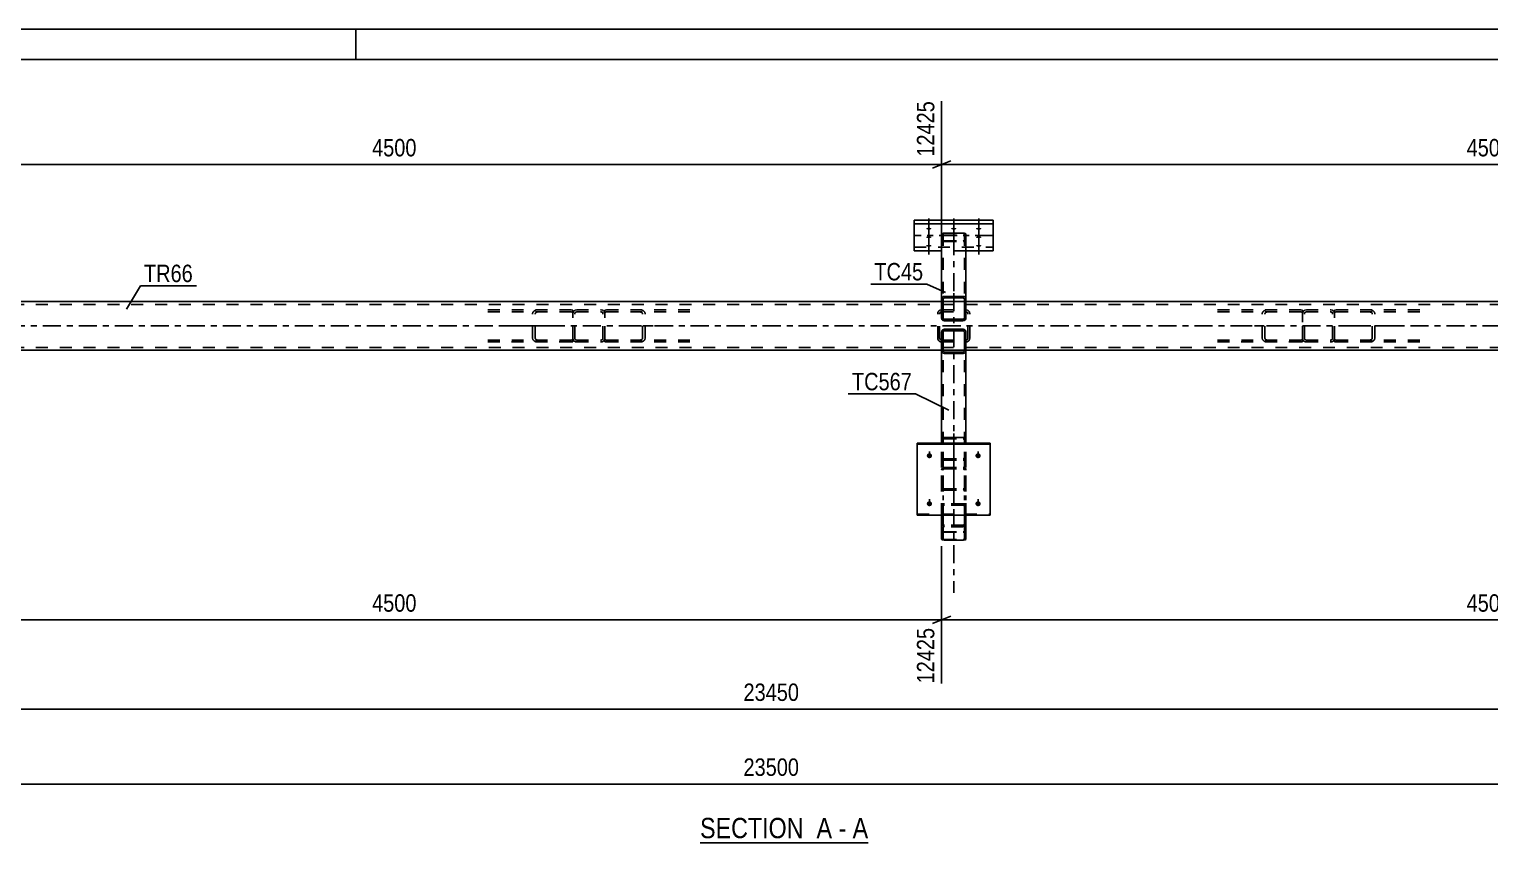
# Model space of a CAD drawing. Header units: millimetres. Extents: x -400 to 789, y -648 to 193.
# Drawn here: x 105.7 to 345.9, y 59 to 192.8 of the extents above; entities that cross this region are included whole.
import ezdxf

# ---------------------------------------------------------------- set-up
doc = ezdxf.new("R2010")
doc.units = ezdxf.units.MM
doc.linetypes.add('DXK_LINE_DOT2', pattern=[3.9198, 1.9599, -1.9599])
doc.linetypes.add('DXK_LINE_DOT3', pattern=[5.9187, 2.979, -0.9799, 0.9799, -0.9799])
doc.styles.add('Arial Narrow', font='ARIALN.TTF', dxfattribs={"height": 0.2})

# ---------------------------------------------------------------- blocks, each defined once
blk = doc.blocks.new('Unknown-392021936-1163')
at = {"color": 5, "linetype": 'Continuous'}
for p, q in [((789.37, 192.78), (-399.63, 192.78)), ((159.37, 187.78), (159.37, 192.78)), ((784.37, 187.78), (-394.63, 187.78))]:
    blk.add_line(p, q, dxfattribs=at)
blk = doc.blocks.new('Unknown-392021936-12 - 4704')
at = {"color": 6, "linetype": 'Continuous'}
blk.add_line((216, 59.01), (243.64, 59.01), dxfattribs=at)
at = {"color": 0, "linetype": 'Continuous'}
blk.add_wipeout([(234.1, 59.76), (234.1, 63.26), (216, 63.26), (216, 59.76)], dxfattribs=at)
at = {"color": 7, "linetype": 'Continuous', "style": 'Arial Narrow'}
blk.add_text('SECTION ', height=3.34, dxfattribs=at).set_placement((216, 59.76))
at = {"color": 0, "linetype": 'Continuous'}
blk.add_wipeout([(237.71, 59.76), (237.71, 63.26), (235.15, 63.26), (235.15, 59.76)], dxfattribs=at)
blk.add_wipeout([(240.04, 59.76), (240.04, 63.26), (238.76, 63.26), (238.76, 59.76)], dxfattribs=at)
at = {"color": 7, "linetype": 'Continuous', "style": 'Arial Narrow'}
for s, p in [('A', (235.15, 59.76)), ('-', (238.76, 59.76))]:
    blk.add_text(s, height=3.34, dxfattribs=at).set_placement(p)
at = {"color": 0, "linetype": 'Continuous'}
blk.add_wipeout([(243.64, 59.76), (243.64, 63.26), (241.09, 63.26), (241.09, 59.76)], dxfattribs=at)
at = {"color": 7, "linetype": 'Continuous', "style": 'Arial Narrow'}
blk.add_text('A', height=3.34, dxfattribs=at).set_placement((241.09, 59.76))
blk = doc.blocks.new('Part-392021936-4927 - 4704')
at = {"color": 7, "linetype": 'DXK_LINE_DOT2'}
for p, q in [((315.71, 146.63), (315.47, 146.58)), ((315.71, 146.63), (319.71, 146.63)), ((319.96, 146.58), (319.71, 146.63)), ((315.12, 146.23), (315.07, 145.99)), ((315.07, 141.99), (315.07, 145.99)), ((315.39, 145.99), (315.42, 146.11)), ((315.39, 141.99), (315.39, 145.99)), ((315.59, 146.28), (315.71, 146.31)), ((315.71, 146.31), (319.71, 146.31)), ((319.71, 146.31), (319.83, 146.28)), ((320.01, 146.11), (320.03, 145.99)), ((320.03, 141.99), (320.03, 145.99)), ((320.35, 145.99), (320.3, 146.23)), ((320.35, 141.99), (320.35, 145.99)), ((315.07, 141.99), (315.12, 141.74)), ((315.42, 141.86), (315.39, 141.99)), ((320.03, 141.99), (320.01, 141.86)), ((320.3, 141.74), (320.35, 141.99)), ((315.47, 141.39), (315.71, 141.35)), ((315.71, 141.67), (315.59, 141.69)), ((315.71, 141.67), (319.71, 141.67)), ((315.71, 141.35), (319.71, 141.35)), ((319.83, 141.69), (319.71, 141.67)), ((319.71, 141.35), (319.96, 141.39))]:
    blk.add_line(p, q, dxfattribs=at)
at = {"color": 7, "linetype": 'DXK_LINE_DOT3'}
blk.add_line((317.71, 143.99), (317.71, 143.99), dxfattribs=at)
at = {"color": 7, "linetype": 'DXK_LINE_DOT2'}
for centre, radius, start, end in [((315.71, 145.99), 0.64, 112.5, 157.5), ((319.71, 145.99), 0.64, 22.5, 67.5), ((315.71, 145.99), 0.32, 112.5, 157.5), ((319.71, 145.99), 0.32, 22.5, 67.5), ((315.71, 141.99), 0.64, 202.5, 247.5), ((315.71, 141.99), 0.32, 202.5, 247.5), ((319.71, 141.99), 0.32, 292.5, 337.5), ((319.71, 141.99), 0.64, 292.5, 337.5)]:
    blk.add_arc(centre, radius, start, end, dxfattribs=at)
blk = doc.blocks.new('Part-392021936-5003 - 4704')
at = {"color": 2, "linetype": 'Continuous'}
for p, q in [((251.22, 161.4), (264.22, 161.4)), ((251.22, 161.4), (251.22, 156.36)), ((264.22, 161.4), (264.22, 156.36)), ((251.22, 160.8), (264.22, 160.8)), ((255.72, 156.36), (251.22, 156.36)), ((264.22, 156.36), (259.72, 156.36))]:
    blk.add_line(p, q, dxfattribs=at)
at = {"color": 7, "linetype": 'DXK_LINE_DOT3'}
blk.add_line((264.22, 158.88), (251.22, 158.88), dxfattribs=at)
at = {"color": 7, "linetype": 'DXK_LINE_DOT2'}
for p, q in [((251.22, 156.96), (264.22, 156.96)), ((259.72, 156.36), (255.72, 156.36))]:
    blk.add_line(p, q, dxfattribs=at)
blk = doc.blocks.new('Part-392021936-4812 - 4704')
at = {"color": 7, "linetype": 'DXK_LINE_DOT2'}
for p, q in [((200.61, 146.63), (200.35, 146.59)), ((200.35, 141.38), (200.35, 146.59)), ((214.34, 146.63), (200.61, 146.63)), ((206.44, 146.58), (206.1, 146.63)), ((200.35, 146.24), (200.44, 146.28)), ((200.44, 146.28), (200.61, 146.31)), ((214.34, 146.31), (200.61, 146.31)), ((206.1, 146.31), (206.27, 146.28)), ((206.51, 146.11), (206.54, 145.99)), ((206.54, 141.99), (206.54, 145.99)), ((206.98, 145.99), (206.91, 146.23)), ((206.98, 141.99), (206.98, 145.99)), ((200.44, 141.69), (200.35, 141.73)), ((206.54, 141.99), (206.51, 141.86)), ((206.91, 141.74), (206.98, 141.99)), ((200.35, 141.38), (200.61, 141.35)), ((200.61, 141.67), (200.44, 141.69)), ((214.34, 141.67), (200.61, 141.67)), ((214.34, 141.35), (200.61, 141.35)), ((206.27, 141.69), (206.1, 141.67)), ((206.1, 141.35), (206.44, 141.39))]:
    blk.add_line(p, q, dxfattribs=at)
at = {"color": 7, "linetype": 'DXK_LINE_DOT3'}
blk.add_line((203.36, 143.99), (211.59, 143.99), dxfattribs=at)
at = {"color": 7, "linetype": 'DXK_LINE_DOT2'}
for centre, radius, start, end in [((206.24, 145.8), 0.802, 32.4103, 75.4452), ((206.17, 145.89), 0.401, 32.4103, 75.4452), ((206.17, 142.08), 0.401, 284.5548, 327.5897), ((206.24, 142.17), 0.802, 284.5548, 327.5897)]:
    blk.add_arc(centre, radius, start, end, dxfattribs=at)
blk = doc.blocks.new('Part-392021936-4817 - 4704')
at = {"color": 7, "linetype": 'DXK_LINE_DOT2'}
for p, q in [((696.71, 147.51), (-241.29, 147.51)), ((696.71, 147.99), (-164.28, 147.99)), ((259.72, 147.99), (255.71, 147.99)), ((696.71, 140.47), (-241.29, 140.47)), ((696.71, 139.99), (-164.29, 139.99)), ((259.72, 139.99), (255.72, 139.99))]:
    blk.add_line(p, q, dxfattribs=at)
at = {"color": 2, "linetype": 'Continuous'}
for p, q in [((255.71, 147.99), (79.71, 147.99)), ((435.71, 147.99), (259.72, 147.99)), ((255.72, 139.99), (79.71, 139.99)), ((435.71, 139.99), (259.72, 139.99))]:
    blk.add_line(p, q, dxfattribs=at)
at = {"color": 7, "linetype": 'DXK_LINE_DOT3'}
blk.add_line((-241.29, 143.99), (696.71, 143.99), dxfattribs=at)
blk = doc.blocks.new('Part-392021936-4810 - 4704')
at = {"color": 7, "linetype": 'DXK_LINE_DOT2'}
for p, q in [((320.61, 146.63), (320.35, 146.59)), ((320.35, 141.38), (320.35, 146.59)), ((334.34, 146.63), (320.61, 146.63)), ((326.44, 146.58), (326.1, 146.63)), ((320.35, 146.24), (320.44, 146.28)), ((320.44, 146.28), (320.61, 146.31)), ((334.34, 146.31), (320.61, 146.31)), ((326.1, 146.31), (326.27, 146.28)), ((326.51, 146.11), (326.54, 145.99)), ((326.54, 141.99), (326.54, 145.99)), ((326.98, 145.99), (326.91, 146.23)), ((326.98, 141.99), (326.98, 145.99)), ((320.44, 141.69), (320.35, 141.73)), ((326.54, 141.99), (326.51, 141.86)), ((326.91, 141.74), (326.98, 141.99)), ((320.35, 141.38), (320.61, 141.35)), ((320.61, 141.67), (320.44, 141.69)), ((334.34, 141.67), (320.61, 141.67)), ((334.34, 141.35), (320.61, 141.35)), ((326.27, 141.69), (326.1, 141.67)), ((326.1, 141.35), (326.44, 141.39))]:
    blk.add_line(p, q, dxfattribs=at)
at = {"color": 7, "linetype": 'DXK_LINE_DOT3'}
blk.add_line((323.35, 143.99), (331.59, 143.99), dxfattribs=at)
at = {"color": 7, "linetype": 'DXK_LINE_DOT2'}
for centre, radius, start, end in [((326.23, 145.8), 0.802, 32.4104, 75.4452), ((326.17, 145.89), 0.401, 32.4104, 75.4452), ((326.17, 142.08), 0.401, 284.5548, 327.5896), ((326.23, 142.17), 0.802, 284.5548, 327.5896)]:
    blk.add_arc(centre, radius, start, end, dxfattribs=at)
blk = doc.blocks.new('Part-392021936-5004 - 4704')
at = {"color": 7, "linetype": 'DXK_LINE_DOT2'}
for p, q in [((314.82, 146.63), (301.09, 146.63)), ((309.32, 146.63), (308.99, 146.58)), ((314.82, 146.63), (315.07, 146.59)), ((315.07, 146.59), (315.07, 141.38)), ((314.82, 146.31), (301.09, 146.31)), ((308.51, 146.23), (308.45, 145.99)), ((308.45, 141.99), (308.45, 145.99)), ((308.88, 145.99), (308.92, 146.11)), ((308.88, 141.99), (308.88, 145.99)), ((309.16, 146.28), (309.32, 146.31)), ((314.82, 146.31), (314.98, 146.28)), ((314.98, 146.28), (315.07, 146.24)), ((308.45, 141.99), (308.51, 141.74)), ((308.92, 141.86), (308.88, 141.99)), ((315.07, 141.73), (314.98, 141.69)), ((314.82, 141.67), (301.09, 141.67)), ((301.09, 141.35), (314.82, 141.35)), ((308.99, 141.39), (309.32, 141.35)), ((309.32, 141.67), (309.16, 141.69)), ((314.98, 141.69), (314.82, 141.67)), ((314.82, 141.35), (315.07, 141.38))]:
    blk.add_line(p, q, dxfattribs=at)
at = {"color": 7, "linetype": 'DXK_LINE_DOT3'}
blk.add_line((303.83, 143.99), (312.07, 143.99), dxfattribs=at)
at = {"color": 7, "linetype": 'DXK_LINE_DOT2'}
for centre, radius, start, end in [((309.19, 145.8), 0.802, 104.5548, 147.5897), ((309.26, 145.89), 0.401, 104.5548, 147.5897), ((309.19, 142.17), 0.802, 212.4103, 255.4452), ((309.26, 142.08), 0.401, 212.4103, 255.4452)]:
    blk.add_arc(centre, radius, start, end, dxfattribs=at)
blk = doc.blocks.new('Part-392021936-4824 - 4704')
at = {"color": 7, "linetype": 'DXK_LINE_DOT2'}
for p, q in [((195.71, 146.63), (195.47, 146.58)), ((195.71, 146.63), (199.71, 146.63)), ((199.96, 146.58), (199.71, 146.63)), ((195.12, 146.23), (195.07, 145.99)), ((195.07, 141.99), (195.07, 145.99)), ((195.39, 145.99), (195.42, 146.11)), ((195.39, 141.99), (195.39, 145.99)), ((195.59, 146.28), (195.71, 146.31)), ((195.71, 146.31), (199.71, 146.31)), ((199.71, 146.31), (199.84, 146.28)), ((200.01, 146.11), (200.03, 145.99)), ((200.03, 141.99), (200.03, 145.99)), ((200.35, 145.99), (200.3, 146.23)), ((200.35, 141.99), (200.35, 145.99)), ((195.07, 141.99), (195.12, 141.74)), ((195.42, 141.86), (195.39, 141.99)), ((200.03, 141.99), (200.01, 141.86)), ((200.3, 141.74), (200.35, 141.99)), ((195.47, 141.39), (195.71, 141.35)), ((195.71, 141.67), (195.59, 141.69)), ((195.71, 141.67), (199.71, 141.67)), ((195.71, 141.35), (199.71, 141.35)), ((199.84, 141.69), (199.71, 141.67)), ((199.71, 141.35), (199.96, 141.39))]:
    blk.add_line(p, q, dxfattribs=at)
at = {"color": 7, "linetype": 'DXK_LINE_DOT3'}
blk.add_line((197.71, 143.99), (197.71, 143.99), dxfattribs=at)
at = {"color": 7, "linetype": 'DXK_LINE_DOT2'}
for centre, radius, start, end in [((195.71, 145.99), 0.64, 112.5, 157.5), ((199.71, 145.99), 0.64, 22.5, 67.5), ((195.71, 145.99), 0.32, 112.5, 157.5), ((199.71, 145.99), 0.32, 22.5, 67.5), ((195.71, 141.99), 0.64, 202.5, 247.5), ((195.71, 141.99), 0.32, 202.5, 247.5), ((199.71, 141.99), 0.32, 292.5, 337.5), ((199.71, 141.99), 0.64, 292.5, 337.5)]:
    blk.add_arc(centre, radius, start, end, dxfattribs=at)
blk = doc.blocks.new('Part-392021936-4864 - 4704')
at = {"color": 7, "linetype": 'DXK_LINE_DOT2'}
for p, q in [((255.72, 146.63), (255.47, 146.58)), ((255.72, 146.63), (259.72, 146.63)), ((259.96, 146.58), (259.72, 146.63)), ((255.12, 146.23), (255.08, 145.99)), ((255.08, 141.99), (255.08, 145.99)), ((255.4, 145.99), (255.42, 146.11)), ((255.4, 141.99), (255.4, 145.99)), ((255.59, 146.28), (255.72, 146.31)), ((255.72, 146.31), (259.72, 146.31)), ((259.72, 146.31), (259.84, 146.28)), ((260.01, 146.11), (260.04, 145.99)), ((260.04, 141.99), (260.04, 145.99)), ((260.36, 145.99), (260.31, 146.23)), ((260.36, 141.99), (260.36, 145.99)), ((255.08, 141.99), (255.12, 141.74)), ((255.42, 141.86), (255.4, 141.99)), ((260.04, 141.99), (260.01, 141.86)), ((260.31, 141.74), (260.36, 141.99)), ((255.47, 141.39), (255.72, 141.35)), ((255.72, 141.67), (255.59, 141.69)), ((255.72, 141.67), (259.72, 141.67)), ((255.72, 141.35), (259.72, 141.35)), ((259.84, 141.69), (259.72, 141.67)), ((259.72, 141.35), (259.96, 141.39))]:
    blk.add_line(p, q, dxfattribs=at)
at = {"color": 7, "linetype": 'DXK_LINE_DOT3'}
blk.add_line((257.72, 143.99), (257.72, 143.99), dxfattribs=at)
at = {"color": 7, "linetype": 'DXK_LINE_DOT2'}
for centre, radius, start, end in [((255.72, 145.99), 0.64, 112.5, 157.5), ((259.72, 145.99), 0.64, 22.5, 67.5), ((255.72, 145.99), 0.32, 112.5, 157.5), ((259.72, 145.99), 0.32, 22.5, 67.5), ((255.72, 141.99), 0.64, 202.5, 247.5), ((255.72, 141.99), 0.32, 202.5, 247.5), ((259.72, 141.99), 0.32, 292.5, 337.5), ((259.72, 141.99), 0.64, 292.5, 337.5)]:
    blk.add_arc(centre, radius, start, end, dxfattribs=at)
blk = doc.blocks.new('Part-392021936-4937 - 4704')
at = {"color": 7, "linetype": 'DXK_LINE_DOT2'}
for p, q in [((194.82, 146.63), (181.09, 146.63)), ((189.33, 146.63), (188.99, 146.58)), ((194.82, 146.63), (195.07, 146.59)), ((195.07, 141.38), (195.07, 146.59)), ((194.82, 146.31), (181.09, 146.31)), ((188.51, 146.23), (188.45, 145.99)), ((188.45, 141.99), (188.45, 145.99)), ((188.89, 145.99), (188.92, 146.11)), ((188.89, 141.99), (188.89, 145.99)), ((189.16, 146.28), (189.33, 146.31)), ((194.82, 146.31), (194.98, 146.28)), ((194.98, 146.28), (195.07, 146.24)), ((188.45, 141.99), (188.51, 141.74)), ((188.92, 141.86), (188.89, 141.99)), ((195.07, 141.73), (194.98, 141.69)), ((194.82, 141.67), (181.09, 141.67)), ((181.09, 141.35), (194.82, 141.35)), ((188.99, 141.39), (189.33, 141.35)), ((189.33, 141.67), (189.16, 141.69)), ((194.98, 141.69), (194.82, 141.67)), ((194.82, 141.35), (195.07, 141.38))]:
    blk.add_line(p, q, dxfattribs=at)
at = {"color": 7, "linetype": 'DXK_LINE_DOT3'}
blk.add_line((183.83, 143.99), (192.07, 143.99), dxfattribs=at)
at = {"color": 7, "linetype": 'DXK_LINE_DOT2'}
for centre, radius, start, end in [((189.19, 145.8), 0.802, 104.5547, 147.5895), ((189.26, 145.89), 0.401, 104.5547, 147.5895), ((189.19, 142.17), 0.802, 212.4105, 255.4453), ((189.26, 142.08), 0.401, 212.4105, 255.4453)]:
    blk.add_arc(centre, radius, start, end, dxfattribs=at)
blk = doc.blocks.new('Bolt-392021936-4988 - 4704')
at = {"linetype": 'Continuous'}
for points in [[(253.62, 160.13), (253.71, 160.13), (253.79, 160.12), (253.87, 160.1), (253.94, 160.08), (254, 160.06), (254.03, 160.03), (254.05, 160), (254.05, 159.96), (254.03, 159.93), (254, 159.91), (253.94, 159.88), (253.87, 159.86), (253.79, 159.84), (253.71, 159.83), (253.62, 159.83), (253.52, 159.83), (253.44, 159.84), (253.36, 159.86), (253.29, 159.88), (253.23, 159.91), (253.2, 159.93), (253.18, 159.96), (253.18, 160), (253.2, 160.03), (253.23, 160.06), (253.29, 160.08), (253.36, 160.1), (253.44, 160.12), (253.52, 160.13)], [(253.62, 158.73), (253.71, 158.73), (253.79, 158.72), (253.87, 158.7), (253.94, 158.68), (254, 158.65), (254.03, 158.62), (254.05, 158.59), (254.05, 158.56), (254.03, 158.53), (254, 158.5), (253.94, 158.48), (253.87, 158.46), (253.79, 158.44), (253.71, 158.43), (253.62, 158.43), (253.52, 158.43), (253.44, 158.44), (253.36, 158.46), (253.29, 158.48), (253.23, 158.5), (253.2, 158.53), (253.18, 158.56), (253.18, 158.59), (253.2, 158.62), (253.23, 158.65), (253.29, 158.68), (253.36, 158.7), (253.44, 158.72), (253.52, 158.73)], [(257.72, 160.13), (257.81, 160.13), (257.89, 160.12), (257.97, 160.1), (258.04, 160.08), (258.1, 160.06), (258.13, 160.03), (258.15, 160), (258.15, 159.96), (258.13, 159.93), (258.1, 159.91), (258.04, 159.88), (257.97, 159.86), (257.89, 159.84), (257.81, 159.83), (257.72, 159.83), (257.62, 159.83), (257.54, 159.84), (257.46, 159.86), (257.39, 159.88), (257.33, 159.91), (257.3, 159.93), (257.28, 159.96), (257.28, 160), (257.3, 160.03), (257.33, 160.06), (257.39, 160.08), (257.46, 160.1), (257.54, 160.12), (257.62, 160.13)], [(261.82, 160.13), (261.91, 160.13), (261.99, 160.12), (262.07, 160.1), (262.14, 160.08), (262.2, 160.06), (262.23, 160.03), (262.25, 160), (262.25, 159.96), (262.23, 159.93), (262.2, 159.91), (262.14, 159.88), (262.07, 159.86), (261.99, 159.84), (261.91, 159.83), (261.82, 159.83), (261.72, 159.83), (261.64, 159.84), (261.56, 159.86), (261.49, 159.88), (261.43, 159.91), (261.4, 159.93), (261.38, 159.96), (261.38, 160), (261.4, 160.03), (261.43, 160.06), (261.49, 160.08), (261.56, 160.1), (261.64, 160.12), (261.72, 160.13)], [(261.82, 158.73), (261.91, 158.73), (261.99, 158.72), (262.07, 158.7), (262.14, 158.68), (262.2, 158.65), (262.23, 158.62), (262.25, 158.59), (262.25, 158.56), (262.23, 158.53), (262.2, 158.5), (262.14, 158.48), (262.07, 158.46), (261.99, 158.44), (261.91, 158.43), (261.82, 158.43), (261.72, 158.43), (261.64, 158.44), (261.56, 158.46), (261.49, 158.48), (261.43, 158.5), (261.4, 158.53), (261.38, 158.56), (261.38, 158.59), (261.4, 158.62), (261.43, 158.65), (261.49, 158.68), (261.56, 158.7), (261.64, 158.72), (261.72, 158.73)], [(253.62, 157.33), (253.71, 157.32), (253.79, 157.31), (253.87, 157.3), (253.94, 157.28), (254, 157.25), (254.03, 157.22), (254.05, 157.19), (254.05, 157.16), (254.03, 157.13), (254, 157.1), (253.94, 157.08), (253.87, 157.05), (253.79, 157.04), (253.71, 157.03), (253.62, 157.03), (253.52, 157.03), (253.44, 157.04), (253.36, 157.05), (253.29, 157.08), (253.23, 157.1), (253.2, 157.13), (253.18, 157.16), (253.18, 157.19), (253.2, 157.22), (253.23, 157.25), (253.29, 157.28), (253.36, 157.3), (253.44, 157.31), (253.52, 157.32)], [(261.82, 157.33), (261.91, 157.32), (261.99, 157.31), (262.07, 157.3), (262.14, 157.28), (262.2, 157.25), (262.23, 157.22), (262.25, 157.19), (262.25, 157.16), (262.23, 157.13), (262.2, 157.1), (262.14, 157.08), (262.07, 157.05), (261.99, 157.04), (261.91, 157.03), (261.82, 157.03), (261.72, 157.03), (261.64, 157.04), (261.56, 157.05), (261.49, 157.08), (261.43, 157.1), (261.4, 157.13), (261.38, 157.16), (261.38, 157.19), (261.4, 157.22), (261.43, 157.25), (261.49, 157.28), (261.56, 157.3), (261.64, 157.31), (261.72, 157.32)]]:
    blk.add_hatch(color=1, dxfattribs=at).paths.add_polyline_path(points)
at = {"color": 1, "linetype": 'Continuous'}
for p, q in [((253.62, 161.67), (253.62, 158.55)), ((257.72, 161.67), (257.72, 158.55)), ((261.82, 161.67), (261.82, 158.55)), ((253.62, 160.27), (253.62, 157.15)), ((253.62, 158.87), (253.62, 155.75)), ((261.82, 160.27), (261.82, 157.15)), ((261.82, 158.87), (261.82, 155.75))]:
    blk.add_line(p, q, dxfattribs=at)
at = {"color": 1, "linetype": 'DXK_LINE_DOT2'}
blk.add_line((257.72, 158.87), (257.72, 155.75), dxfattribs=at)
blk = doc.blocks.new('Part-392021936-5070 - 4704')
at = {"color": 2, "linetype": 'Continuous'}
for p, q in [((255.72, 159.1), (255.75, 159.16)), ((255.72, 159.1), (255.72, 148.37)), ((255.75, 159.16), (255.86, 159.21)), ((255.86, 159.21), (256.01, 159.25)), ((256.01, 159.25), (256.2, 159.26)), ((256.2, 159.26), (259.24, 159.26)), ((259.24, 159.26), (259.42, 159.25)), ((259.42, 159.25), (259.57, 159.21)), ((259.57, 159.21), (259.68, 159.16)), ((259.68, 159.16), (259.72, 159.1)), ((259.72, 159.1), (259.72, 147.99)), ((259.24, 147.99), (255.95, 147.99)), ((259.47, 147.99), (259.24, 147.99)), ((259.72, 147.99), (259.71, 147.99))]:
    blk.add_line(p, q, dxfattribs=at)
at = {"color": 7, "linetype": 'DXK_LINE_DOT2'}
for p, q in [((255.97, 159.13), (255.96, 159.1)), ((255.96, 159.1), (255.96, 147.99)), ((256.03, 159.16), (255.97, 159.13)), ((256.1, 159.17), (256.03, 159.16)), ((256.2, 159.18), (256.1, 159.17)), ((256.2, 159.18), (259.24, 159.18)), ((259.33, 159.17), (259.24, 159.18)), ((259.4, 159.16), (259.33, 159.17)), ((259.46, 159.13), (259.4, 159.16)), ((259.48, 159.1), (259.46, 159.13)), ((259.48, 159.1), (259.48, 147.99)), ((255.75, 158), (255.72, 158.06)), ((255.86, 157.94), (255.75, 158)), ((256.01, 157.91), (255.86, 157.94)), ((255.96, 158.06), (255.97, 158.03)), ((255.97, 158.03), (256.03, 158)), ((256.2, 157.89), (256.01, 157.91)), ((256.03, 158), (256.1, 157.98)), ((256.1, 157.98), (256.2, 157.98)), ((256.2, 157.98), (259.24, 157.98)), ((256.2, 157.89), (259.24, 157.89)), ((259.24, 157.98), (259.33, 157.98)), ((259.42, 157.91), (259.24, 157.89)), ((259.33, 157.98), (259.4, 158)), ((259.4, 158), (259.42, 158.01)), ((259.42, 158.01), (259.46, 158.03)), ((259.57, 157.94), (259.42, 157.91)), ((259.46, 158.03), (259.48, 158.06)), ((259.68, 158), (259.57, 157.94)), ((259.72, 158.06), (259.68, 158)), ((255.72, 148.37), (255.72, 147.99)), ((255.95, 147.99), (255.72, 147.99)), ((259.24, 147.99), (259.42, 147.99)), ((259.46, 147.99), (259.48, 147.99)), ((259.71, 147.99), (259.47, 147.99))]:
    blk.add_line(p, q, dxfattribs=at)
at = {"color": 7, "linetype": 'DXK_LINE_DOT3'}
blk.add_line((257.72, 158.58), (257.72, 147.99), dxfattribs=at)
blk = doc.blocks.new('Part-392021936-24904 - 4704')
at = {"color": 7, "linetype": 'DXK_LINE_DOT2'}
for p, q in [((255.71, 112.87), (255.71, 116.1)), ((255.95, 111.43), (255.95, 116.1)), ((259.47, 111.43), (259.47, 116.1)), ((259.71, 111.43), (259.71, 116.1)), ((255.75, 114.48), (255.71, 114.3)), ((255.85, 114.62), (255.75, 114.48)), ((256.01, 114.72), (255.85, 114.62)), ((255.95, 114.3), (255.97, 114.39)), ((255.97, 114.39), (256.02, 114.46)), ((256.19, 114.76), (256.01, 114.72)), ((256.02, 114.46), (256.1, 114.51)), ((256.1, 114.51), (256.19, 114.53)), ((259.23, 114.76), (256.19, 114.76)), ((259.23, 114.53), (256.19, 114.53)), ((259.41, 114.72), (259.23, 114.76)), ((259.23, 114.53), (259.32, 114.51)), ((259.32, 114.51), (259.4, 114.46)), ((259.4, 114.46), (259.45, 114.39)), ((259.57, 114.62), (259.41, 114.72)), ((259.45, 114.39), (259.47, 114.3)), ((259.67, 114.48), (259.57, 114.62)), ((259.71, 114.3), (259.67, 114.48)), ((255.75, 111.26), (255.72, 111.41)), ((255.75, 111.26), (255.85, 111.11)), ((255.85, 111.11), (256.01, 111.01)), ((255.97, 111.35), (255.95, 111.43)), ((256.02, 111.27), (255.97, 111.35)), ((256.01, 111.01), (256.19, 110.98)), ((256.1, 111.22), (256.02, 111.27)), ((256.19, 111.21), (256.1, 111.22)), ((259.23, 111.21), (256.19, 111.21)), ((259.23, 110.98), (256.19, 110.98)), ((259.32, 111.22), (259.23, 111.21)), ((259.23, 110.98), (259.41, 111.01)), ((259.4, 111.27), (259.32, 111.22)), ((259.4, 111.27), (259.42, 111.3)), ((259.41, 111.01), (259.57, 111.11)), ((259.42, 111.3), (259.45, 111.35)), ((259.45, 111.35), (259.47, 111.43)), ((259.57, 111.12), (259.67, 111.26)), ((259.57, 111.11), (259.57, 111.12)), ((259.67, 111.26), (259.71, 111.43))]:
    blk.add_line(p, q, dxfattribs=at)
at = {"color": 2, "linetype": 'Continuous'}
for p, q in [((255.71, 111.43), (255.71, 112.87)), ((255.72, 111.41), (255.71, 111.43))]:
    blk.add_line(p, q, dxfattribs=at)
blk = doc.blocks.new('Part-392021936-24908 - 4704')
at = {"color": 7, "linetype": 'DXK_LINE_DOT3'}
blk.add_line((257.72, 149.38), (257.72, 100.08), dxfattribs=at)
at = {"color": 7, "linetype": 'DXK_LINE_DOT2'}
for p, q in [((255.96, 139.99), (255.72, 139.99)), ((255.72, 139.93), (255.72, 139.99)), ((255.96, 108.95), (255.96, 139.99)), ((259.24, 139.99), (259.72, 139.99)), ((259.4, 139.99), (259.42, 139.99)), ((259.42, 139.99), (259.46, 139.99)), ((259.46, 139.99), (259.48, 139.99)), ((259.48, 108.95), (259.48, 139.99)), ((259.72, 139.93), (259.72, 139.99)), ((255.72, 112.87), (255.72, 125.21)), ((259.72, 112.87), (259.72, 125.21)), ((255.72, 109.99), (255.75, 110.06)), ((255.75, 110.06), (255.86, 110.11)), ((255.86, 110.11), (256.01, 110.14)), ((255.97, 110.02), (255.96, 109.99)), ((255.96, 108.95), (255.97, 108.92)), ((256.03, 110.05), (255.97, 110.02)), ((255.97, 108.92), (256.03, 108.9)), ((256.01, 110.14), (256.2, 110.16)), ((256.1, 110.07), (256.03, 110.05)), ((256.03, 108.9), (256.1, 108.88)), ((256.2, 110.08), (256.1, 110.07)), ((256.1, 108.88), (256.2, 108.87)), ((256.2, 110.16), (259.24, 110.16)), ((256.2, 110.08), (259.24, 110.08)), ((256.2, 108.87), (259.24, 108.87)), ((259.24, 110.16), (259.42, 110.14)), ((259.33, 110.07), (259.24, 110.08)), ((259.24, 108.87), (259.33, 108.88)), ((259.4, 110.05), (259.33, 110.07)), ((259.33, 108.88), (259.4, 108.9)), ((259.4, 110.05), (259.42, 110.04)), ((259.4, 108.9), (259.46, 108.92)), ((259.42, 110.14), (259.57, 110.11)), ((259.42, 110.04), (259.46, 110.02)), ((259.48, 109.99), (259.46, 110.02)), ((259.46, 108.92), (259.48, 108.95)), ((259.57, 110.11), (259.68, 110.06)), ((259.68, 110.06), (259.72, 109.99))]:
    blk.add_line(p, q, dxfattribs=at)
at = {"color": 2, "linetype": 'Continuous'}
for p, q in [((255.72, 125.21), (255.72, 139.93)), ((259.48, 139.99), (255.96, 139.99)), ((259.72, 125.21), (259.72, 139.93)), ((255.72, 108.95), (255.72, 112.87)), ((259.72, 108.95), (259.72, 112.87)), ((255.75, 108.89), (255.72, 108.95)), ((255.86, 108.84), (255.75, 108.89)), ((256.01, 108.8), (255.86, 108.84)), ((256.2, 108.79), (256.01, 108.8)), ((256.2, 108.79), (259.24, 108.79)), ((259.42, 108.8), (259.24, 108.79)), ((259.57, 108.84), (259.42, 108.8)), ((259.68, 108.89), (259.57, 108.84)), ((259.72, 108.95), (259.68, 108.89))]:
    blk.add_line(p, q, dxfattribs=at)
blk = doc.blocks.new('Part-392021936-31656 - 4704')
at = {"color": 2, "linetype": 'Continuous'}
for p, q in [((255.72, 125.21), (255.75, 125.38)), ((255.72, 124.69), (255.72, 125.21)), ((255.75, 125.38), (255.86, 125.53)), ((255.86, 125.53), (256.01, 125.63)), ((256.01, 125.63), (256.2, 125.66)), ((256.2, 125.66), (259.24, 125.66)), ((259.24, 125.66), (259.42, 125.63)), ((259.42, 125.63), (259.57, 125.53)), ((259.57, 125.53), (259.68, 125.38)), ((259.68, 125.38), (259.72, 125.21)), ((259.72, 124.69), (259.72, 125.21))]:
    blk.add_line(p, q, dxfattribs=at)
at = {"color": 7, "linetype": 'DXK_LINE_DOT2'}
for p, q in [((255.97, 125.29), (255.96, 125.21)), ((255.96, 117.43), (255.96, 125.21)), ((256.03, 125.37), (255.97, 125.29)), ((256.1, 125.42), (256.03, 125.37)), ((256.2, 125.43), (256.1, 125.42)), ((256.2, 125.43), (259.24, 125.43)), ((259.33, 125.42), (259.24, 125.43)), ((259.4, 125.37), (259.33, 125.42)), ((259.46, 125.29), (259.4, 125.37)), ((259.48, 125.21), (259.46, 125.29)), ((259.48, 117.43), (259.48, 125.21)), ((255.72, 117.43), (255.72, 124.69)), ((259.72, 117.43), (259.72, 124.69)), ((255.75, 122.18), (255.72, 122.35)), ((255.75, 120.46), (255.72, 120.29)), ((255.86, 122.03), (255.75, 122.18)), ((255.86, 120.61), (255.75, 120.46)), ((256.01, 121.94), (255.86, 122.03)), ((256.01, 120.71), (255.86, 120.61)), ((255.96, 122.35), (255.97, 122.27)), ((255.96, 120.29), (255.97, 120.38)), ((255.97, 122.27), (256.03, 122.19)), ((255.97, 120.38), (256.03, 120.45)), ((256.2, 121.9), (256.01, 121.94)), ((256.2, 120.74), (256.01, 120.71)), ((256.03, 122.19), (256.1, 122.14)), ((256.03, 120.45), (256.1, 120.5)), ((256.1, 122.14), (256.2, 122.13)), ((256.1, 120.5), (256.2, 120.52)), ((256.2, 122.13), (259.24, 122.13)), ((256.2, 121.9), (259.24, 121.9)), ((256.2, 120.74), (259.24, 120.74)), ((256.2, 120.52), (259.24, 120.52)), ((259.24, 122.13), (259.33, 122.14)), ((259.42, 121.94), (259.24, 121.9)), ((259.42, 120.71), (259.24, 120.74)), ((259.24, 120.52), (259.33, 120.5)), ((259.33, 122.14), (259.4, 122.19)), ((259.33, 120.5), (259.4, 120.45)), ((259.4, 122.19), (259.46, 122.27)), ((259.4, 120.45), (259.46, 120.38)), ((259.57, 122.03), (259.42, 121.94)), ((259.57, 120.61), (259.42, 120.71)), ((259.46, 122.27), (259.48, 122.35)), ((259.46, 120.38), (259.48, 120.29)), ((259.68, 122.18), (259.57, 122.03)), ((259.68, 120.46), (259.57, 120.61)), ((259.72, 122.35), (259.68, 122.18)), ((259.72, 120.29), (259.68, 120.46)), ((255.72, 117.43), (255.75, 117.26)), ((255.75, 117.26), (255.86, 117.11)), ((255.86, 117.11), (256.01, 117.02)), ((255.97, 117.35), (255.96, 117.43)), ((256.03, 117.27), (255.97, 117.35)), ((256.01, 117.02), (256.2, 116.98)), ((256.1, 117.23), (256.03, 117.27)), ((256.2, 117.21), (256.1, 117.23)), ((256.2, 117.21), (259.24, 117.21)), ((256.2, 116.98), (259.24, 116.98)), ((259.33, 117.23), (259.24, 117.21)), ((259.24, 116.98), (259.42, 117.02)), ((259.4, 117.27), (259.33, 117.23)), ((259.46, 117.35), (259.4, 117.27)), ((259.42, 117.02), (259.57, 117.11)), ((259.48, 117.43), (259.46, 117.35)), ((259.57, 117.11), (259.68, 117.26)), ((259.68, 117.26), (259.72, 117.43))]:
    blk.add_line(p, q, dxfattribs=at)
at = {"color": 7, "linetype": 'DXK_LINE_DOT3'}
blk.add_line((257.72, 115.44), (257.72, 127.2), dxfattribs=at)
blk = doc.blocks.new('Part-392021936-31657 - 4704')
at = {"color": 2, "linetype": 'Continuous'}
for p, q in [((263.72, 124.69), (251.72, 124.69)), ((251.72, 124.69), (251.72, 112.87)), ((251.72, 124.53), (263.72, 124.53)), ((263.72, 112.87), (263.72, 124.69)), ((251.72, 112.87), (263.72, 112.87))]:
    blk.add_line(p, q, dxfattribs=at)
at = {"color": 7, "linetype": 'DXK_LINE_DOT2'}
blk.add_line((251.72, 113.04), (263.72, 113.04), dxfattribs=at)
blk = doc.blocks.new('Part-392021936-31666 - 4704')
at = {"color": 2, "linetype": 'Continuous'}
for p, q in [((255.75, 148.55), (255.71, 148.36)), ((255.71, 148.36), (255.71, 145.32)), ((255.85, 148.7), (255.75, 148.55)), ((256.01, 148.81), (255.85, 148.7)), ((255.95, 148.36), (255.97, 148.45)), ((255.95, 148.36), (255.95, 145.32)), ((255.97, 148.45), (256.02, 148.53)), ((256.19, 148.84), (256.01, 148.81)), ((256.02, 148.53), (256.1, 148.58)), ((256.1, 148.58), (256.19, 148.6)), ((259.23, 148.84), (256.19, 148.84)), ((259.23, 148.6), (256.19, 148.6)), ((259.42, 148.81), (259.23, 148.84)), ((259.23, 148.6), (259.33, 148.58)), ((259.33, 148.58), (259.4, 148.53)), ((259.46, 148.45), (259.4, 148.53)), ((259.57, 148.7), (259.42, 148.81)), ((259.47, 148.36), (259.46, 148.45)), ((259.47, 148.36), (259.47, 145.32)), ((259.57, 148.7), (259.68, 148.55)), ((259.68, 148.55), (259.71, 148.36)), ((259.71, 148.36), (259.71, 145.32)), ((255.71, 145.32), (255.75, 145.14)), ((255.75, 145.14), (255.85, 144.98)), ((255.85, 144.98), (256.01, 144.88)), ((255.95, 145.32), (255.97, 145.23)), ((255.97, 145.23), (256.02, 145.15)), ((256.01, 144.88), (256.19, 144.84)), ((256.1, 145.1), (256.02, 145.15)), ((256.19, 145.08), (256.1, 145.1)), ((259.23, 145.08), (256.19, 145.08)), ((259.23, 144.84), (256.19, 144.84)), ((259.33, 145.1), (259.23, 145.08)), ((259.23, 144.84), (259.42, 144.88)), ((259.4, 145.15), (259.33, 145.1)), ((259.46, 145.23), (259.4, 145.15)), ((259.42, 144.88), (259.57, 144.98)), ((259.47, 145.32), (259.46, 145.23)), ((259.57, 144.98), (259.68, 145.14)), ((259.68, 145.14), (259.71, 145.32))]:
    blk.add_line(p, q, dxfattribs=at)
at = {"color": 7, "linetype": 'DXK_LINE_DOT2'}
for p, q in [((255.95, 147.99), (255.71, 147.99)), ((255.71, 147.99), (255.95, 147.99)), ((259.71, 147.99), (259.47, 147.99)), ((259.47, 147.99), (259.71, 147.99)), ((255.75, 145.14), (255.71, 145.32)), ((256.19, 144.84), (256.01, 144.88)), ((259.42, 144.88), (259.23, 144.84)), ((259.71, 145.32), (259.68, 145.14))]:
    blk.add_line(p, q, dxfattribs=at)
for centre, start, end in [((256.19, 145.32), 202.5, 247.5), ((259.23, 145.32), 292.5, 337.5)]:
    blk.add_arc(centre, 0.48, start, end, dxfattribs=at)
blk = doc.blocks.new('Part-392021936-31667 - 4704')
at = {"color": 2, "linetype": 'Continuous'}
for p, q in [((255.75, 143.16), (255.72, 142.97)), ((255.72, 139.93), (255.72, 142.97)), ((255.86, 143.31), (255.75, 143.16)), ((256.01, 143.42), (255.86, 143.31)), ((255.97, 143.06), (255.96, 142.97)), ((255.96, 139.93), (255.96, 142.97)), ((256.03, 143.14), (255.97, 143.06)), ((256.2, 143.45), (256.01, 143.42)), ((256.1, 143.19), (256.03, 143.14)), ((256.2, 143.21), (256.1, 143.19)), ((259.24, 143.45), (256.2, 143.45)), ((259.24, 143.21), (256.2, 143.21)), ((259.42, 143.42), (259.24, 143.45)), ((259.33, 143.19), (259.24, 143.21)), ((259.4, 143.14), (259.33, 143.19)), ((259.46, 143.06), (259.4, 143.14)), ((259.57, 143.31), (259.42, 143.42)), ((259.48, 142.97), (259.46, 143.06)), ((259.48, 139.93), (259.48, 142.97)), ((259.68, 143.16), (259.57, 143.31)), ((259.72, 142.97), (259.68, 143.16)), ((259.72, 139.93), (259.72, 142.97)), ((255.75, 139.75), (255.72, 139.93)), ((255.86, 139.59), (255.75, 139.75)), ((256.01, 139.49), (255.86, 139.59)), ((255.96, 139.93), (255.97, 139.84)), ((255.97, 139.84), (256.03, 139.76)), ((256.2, 139.45), (256.01, 139.49)), ((256.03, 139.76), (256.1, 139.71)), ((256.1, 139.71), (256.2, 139.69)), ((259.24, 139.69), (256.2, 139.69)), ((259.24, 139.45), (256.2, 139.45)), ((259.24, 139.69), (259.33, 139.71)), ((259.42, 139.49), (259.24, 139.45)), ((259.33, 139.71), (259.4, 139.76)), ((259.4, 139.76), (259.46, 139.84)), ((259.57, 139.59), (259.42, 139.49)), ((259.46, 139.84), (259.48, 139.93)), ((259.68, 139.75), (259.57, 139.59)), ((259.72, 139.93), (259.68, 139.75))]:
    blk.add_line(p, q, dxfattribs=at)
at = {"color": 7, "linetype": 'DXK_LINE_DOT2'}
for p, q in [((255.72, 142.97), (255.75, 143.16)), ((256.01, 143.42), (256.2, 143.45)), ((259.24, 143.45), (259.42, 143.42)), ((259.68, 143.16), (259.72, 142.97)), ((255.96, 139.99), (255.72, 139.99)), ((259.72, 139.99), (259.48, 139.99))]:
    blk.add_line(p, q, dxfattribs=at)
for centre, start, end in [((256.2, 142.97), 112.5, 157.5), ((259.24, 142.97), 22.5, 67.5)]:
    blk.add_arc(centre, 0.48, start, end, dxfattribs=at)
blk = doc.blocks.new('Bolt-392021936-31676 - 4704')
at = {"linetype": 'Continuous'}
for points in [[(253.72, 123.06), (253.81, 123.05), (253.89, 123.02), (253.97, 122.98), (254.04, 122.92), (254.1, 122.85), (254.13, 122.77), (254.15, 122.69), (254.15, 122.6), (254.13, 122.52), (254.1, 122.44), (254.04, 122.37), (253.97, 122.31), (253.89, 122.27), (253.81, 122.24), (253.72, 122.23), (253.62, 122.24), (253.54, 122.27), (253.46, 122.31), (253.39, 122.37), (253.33, 122.44), (253.3, 122.52), (253.28, 122.6), (253.28, 122.69), (253.3, 122.77), (253.33, 122.85), (253.39, 122.92), (253.46, 122.98), (253.54, 123.02), (253.62, 123.05)], [(253.72, 115.17), (253.81, 115.16), (253.89, 115.13), (253.97, 115.09), (254.04, 115.03), (254.1, 114.96), (254.13, 114.88), (254.15, 114.8), (254.15, 114.71), (254.13, 114.62), (254.1, 114.55), (254.04, 114.48), (253.97, 114.42), (253.89, 114.37), (253.81, 114.35), (253.72, 114.34), (253.62, 114.35), (253.54, 114.37), (253.46, 114.42), (253.39, 114.48), (253.33, 114.55), (253.3, 114.62), (253.28, 114.71), (253.28, 114.8), (253.3, 114.88), (253.33, 114.96), (253.39, 115.03), (253.46, 115.09), (253.54, 115.13), (253.62, 115.16)]]:
    blk.add_hatch(color=1, dxfattribs=at).paths.add_polyline_path(points)
at = {"color": 1, "linetype": 'Continuous'}
for p, q in [((253.72, 122.3), (253.72, 123.37)), ((253.72, 114.41), (253.72, 115.48))]:
    blk.add_line(p, q, dxfattribs=at)
blk = doc.blocks.new('Bolt-392021936-31677 - 4704')
at = {"linetype": 'Continuous'}
for points in [[(261.72, 123.06), (261.81, 123.05), (261.89, 123.02), (261.97, 122.98), (262.04, 122.92), (262.1, 122.85), (262.13, 122.77), (262.15, 122.69), (262.15, 122.6), (262.13, 122.52), (262.1, 122.44), (262.04, 122.37), (261.97, 122.31), (261.89, 122.27), (261.81, 122.24), (261.72, 122.23), (261.62, 122.24), (261.54, 122.27), (261.46, 122.31), (261.39, 122.37), (261.33, 122.44), (261.3, 122.52), (261.28, 122.6), (261.28, 122.69), (261.3, 122.77), (261.33, 122.85), (261.39, 122.92), (261.46, 122.98), (261.54, 123.02), (261.62, 123.05)], [(261.72, 115.17), (261.81, 115.16), (261.89, 115.13), (261.97, 115.09), (262.04, 115.03), (262.1, 114.96), (262.13, 114.88), (262.15, 114.8), (262.15, 114.71), (262.13, 114.62), (262.1, 114.55), (262.04, 114.48), (261.97, 114.42), (261.89, 114.37), (261.81, 114.35), (261.72, 114.34), (261.62, 114.35), (261.54, 114.37), (261.46, 114.42), (261.39, 114.48), (261.33, 114.55), (261.3, 114.62), (261.28, 114.71), (261.28, 114.8), (261.3, 114.88), (261.33, 114.96), (261.39, 115.03), (261.46, 115.09), (261.54, 115.13), (261.62, 115.16)]]:
    blk.add_hatch(color=1, dxfattribs=at).paths.add_polyline_path(points)
at = {"color": 1, "linetype": 'Continuous'}
for p, q in [((261.72, 122.3), (261.72, 123.37)), ((261.72, 114.41), (261.72, 115.48))]:
    blk.add_line(p, q, dxfattribs=at)
blk = doc.blocks.new('StraightDimension-392021936-5301 - 4704')
at = {"color": 7, "linetype": 'Continuous'}
for p, q in [((255.72, 154.21), (255.72, 180.96)), ((435.71, 154.58), (435.71, 180.96)), ((257.22, 171.12), (254.22, 169.92)), ((434.21, 169.92), (437.21, 171.12)), ((255.72, 170.52), (435.71, 170.52))]:
    blk.add_line(p, q, dxfattribs=at)
at = {"color": 0, "linetype": 'Continuous'}
blk.add_wipeout([(435.11, 181.56), (430.91, 181.56), (430.91, 171.22), (435.11, 171.22)], dxfattribs=at)
at = {"color": 0}
blk.add_wipeout([(349.97, 171.27), (349.97, 175.47), (341.46, 175.47), (341.46, 171.27)], dxfattribs=at)
at = {"color": 3, "linetype": 'Continuous', "style": 'Arial Narrow'}
blk.add_text('16925', height=2.863, rotation=90.0002, dxfattribs=at).set_placement((434.51, 171.82))
at = {"color": 3, "style": 'Arial Narrow'}
blk.add_text('4500', height=2.863, dxfattribs=at).set_placement((342.06, 171.87))
blk = doc.blocks.new('StraightDimension-392021936-5289 - 4704')
at = {"color": 7, "linetype": 'Continuous'}
for p, q in [((255.72, 154.21), (255.72, 180.96)), ((75.71, 154.53), (75.71, 179.14)), ((77.21, 171.12), (74.21, 169.92)), ((254.22, 169.92), (257.22, 171.12)), ((75.71, 170.52), (255.72, 170.52))]:
    blk.add_line(p, q, dxfattribs=at)
at = {"color": 0, "linetype": 'Continuous'}
blk.add_wipeout([(255.12, 181.56), (250.92, 181.56), (250.92, 171.22), (255.12, 171.22)], dxfattribs=at)
at = {"color": 0}
blk.add_wipeout([(169.97, 171.27), (169.97, 175.47), (161.46, 175.47), (161.46, 171.27)], dxfattribs=at)
at = {"color": 3, "linetype": 'Continuous', "style": 'Arial Narrow'}
blk.add_text('12425', height=2.863, rotation=90.0002, dxfattribs=at).set_placement((254.52, 171.82))
at = {"color": 3, "style": 'Arial Narrow'}
blk.add_text('4500', height=2.863, dxfattribs=at).set_placement((162.06, 171.87))
blk = doc.blocks.new('StraightDimension-392021936-14589 - 4704')
at = {"color": 7, "linetype": 'Continuous'}
blk.add_line((-242.29, 68.66), (697.71, 68.66), dxfattribs=at)
at = {"color": 0}
blk.add_wipeout([(232.88, 69.41), (232.88, 73.61), (222.54, 73.61), (222.54, 69.41)], dxfattribs=at)
at = {"color": 3, "style": 'Arial Narrow'}
blk.add_text('23500', height=2.863, dxfattribs=at).set_placement((223.14, 70.01))
blk = doc.blocks.new('StraightDimension-392021936-14639 - 4704')
at = {"color": 7, "linetype": 'Continuous'}
blk.add_line((-241.29, 80.98), (696.71, 80.98), dxfattribs=at)
at = {"color": 0}
blk.add_wipeout([(232.88, 81.73), (232.88, 85.93), (222.54, 85.93), (222.54, 81.73)], dxfattribs=at)
at = {"color": 3, "style": 'Arial Narrow'}
blk.add_text('23450', height=2.863, dxfattribs=at).set_placement((223.14, 82.33))
blk = doc.blocks.new('StraightDimension-392021936-26431 - 4704')
at = {"color": 7, "linetype": 'Continuous'}
for p, q in [((255.72, 107.79), (255.72, 85.21)), ((435.71, 107.79), (435.71, 85.21)), ((257.22, 96.25), (254.22, 95.05)), ((434.21, 95.05), (437.21, 96.25)), ((255.72, 95.65), (435.71, 95.65))]:
    blk.add_line(p, q, dxfattribs=at)
at = {"color": 0}
blk.add_wipeout([(349.97, 96.4), (349.97, 100.6), (341.46, 100.6), (341.46, 96.4)], dxfattribs=at)
at = {"color": 0, "linetype": 'Continuous'}
blk.add_wipeout([(435.11, 94.95), (430.91, 94.95), (430.91, 84.61), (435.11, 84.61)], dxfattribs=at)
at = {"color": 3, "style": 'Arial Narrow'}
blk.add_text('4500', height=2.863, dxfattribs=at).set_placement((342.06, 97))
at = {"color": 3, "linetype": 'Continuous', "style": 'Arial Narrow'}
blk.add_text('16925', height=2.863, rotation=90.0002, dxfattribs=at).set_placement((434.51, 85.21))
blk = doc.blocks.new('StraightDimension-392021936-26432 - 4704')
at = {"color": 7, "linetype": 'Continuous'}
for p, q in [((75.71, 107.79), (75.71, 87.04)), ((255.72, 107.79), (255.72, 85.21)), ((77.21, 96.25), (74.21, 95.05)), ((254.22, 95.05), (257.22, 96.25)), ((75.71, 95.65), (255.72, 95.65))]:
    blk.add_line(p, q, dxfattribs=at)
at = {"color": 0}
blk.add_wipeout([(169.97, 96.4), (169.97, 100.6), (161.46, 100.6), (161.46, 96.4)], dxfattribs=at)
at = {"color": 0, "linetype": 'Continuous'}
blk.add_wipeout([(255.12, 94.95), (250.92, 94.95), (250.92, 84.61), (255.12, 84.61)], dxfattribs=at)
at = {"color": 3, "style": 'Arial Narrow'}
blk.add_text('4500', height=2.863, dxfattribs=at).set_placement((162.06, 97))
at = {"color": 3, "linetype": 'Continuous', "style": 'Arial Narrow'}
blk.add_text('12425', height=2.863, rotation=90.0002, dxfattribs=at).set_placement((254.52, 85.21))
blk = doc.blocks.new('Mark-392021936-4813 - 4704')
at = {"color": 0}
blk.add_wipeout([(132.59, 151.2), (132.59, 154.2), (124.55, 154.2), (124.55, 151.2)], dxfattribs=at)
blk.add_wipeout([(132.59, 151.2), (132.59, 154.2), (124.55, 154.2), (124.55, 151.2)], dxfattribs=at)
at = {"color": 30, "linetype": 'Continuous'}
for p, q in [((121.68, 146.72), (123.95, 150.6)), ((123.95, 150.6), (133.19, 150.6))]:
    blk.add_line(p, q, dxfattribs=at)
at = {"color": 3, "style": 'Arial Narrow'}
blk.add_text('TR66', height=2.863, dxfattribs=at).set_placement((124.55, 151.2))
blk = doc.blocks.new('Mark-392021936-5066 - 4704')
at = {"color": 0}
blk.add_wipeout([(252.7, 151.48), (252.7, 154.48), (244.66, 154.48), (244.66, 151.48)], dxfattribs=at)
blk.add_wipeout([(252.7, 151.48), (252.7, 154.48), (244.66, 154.48), (244.66, 151.48)], dxfattribs=at)
at = {"color": 30, "linetype": 'Continuous'}
for p in [(244.06, 150.88), (256.36, 149.47)]:
    blk.add_line(p, (253.3, 150.88), dxfattribs=at)
at = {"color": 3, "style": 'Arial Narrow'}
blk.add_text('TC45', height=2.863, dxfattribs=at).set_placement((244.66, 151.48))
blk = doc.blocks.new('Mark-392021936-30660 - 4704')
at = {"color": 0}
blk.add_wipeout([(250.85, 133.41), (250.85, 136.41), (240.98, 136.41), (240.98, 133.41)], dxfattribs=at)
blk.add_wipeout([(250.85, 133.41), (250.85, 136.41), (240.98, 136.41), (240.98, 133.41)], dxfattribs=at)
at = {"color": 30, "linetype": 'Continuous'}
for p in [(240.38, 132.81), (256.89, 130.13)]:
    blk.add_line(p, (251.45, 132.81), dxfattribs=at)
at = {"color": 3, "style": 'Arial Narrow'}
blk.add_text('TC567', height=2.863, dxfattribs=at).set_placement((240.98, 133.41))

msp = doc.modelspace()

# ---------------------------------------------------------------- block references
for name in ['Unknown-392021936-1163', 'Part-392021936-5003 - 4704', 'Bolt-392021936-4988 - 4704', 'Part-392021936-5070 - 4704', 'Part-392021936-24908 - 4704', 'Part-392021936-4817 - 4704', 'Part-392021936-4937 - 4704', 'Part-392021936-4824 - 4704', 'Part-392021936-4812 - 4704', 'Part-392021936-4864 - 4704', 'Part-392021936-31666 - 4704', 'Part-392021936-5004 - 4704', 'Part-392021936-4927 - 4704', 'Part-392021936-4810 - 4704', 'Part-392021936-31667 - 4704', 'Part-392021936-31656 - 4704', 'Part-392021936-31657 - 4704', 'Bolt-392021936-31676 - 4704', 'Bolt-392021936-31677 - 4704', 'Part-392021936-24904 - 4704']:
    msp.add_blockref(name, (0, 0))

# ---------------------------------------------------------------- next in the draw order: block references
for name in ['StraightDimension-392021936-5301 - 4704', 'StraightDimension-392021936-14589 - 4704', 'Unknown-392021936-12 - 4704']:
    msp.add_blockref(name, (0, 0))

# ---------------------------------------------------------------- next in the draw order: block references
for name in ['StraightDimension-392021936-5289 - 4704', 'StraightDimension-392021936-14639 - 4704']:
    msp.add_blockref(name, (0, 0))

# ---------------------------------------------------------------- next in the draw order: block references
for name in ['Mark-392021936-4813 - 4704', 'Mark-392021936-5066 - 4704', 'Mark-392021936-30660 - 4704', 'StraightDimension-392021936-26431 - 4704']:
    msp.add_blockref(name, (0, 0))

# ---------------------------------------------------------------- next in the draw order: block references
msp.add_blockref('StraightDimension-392021936-26432 - 4704', (0, 0))

doc.saveas('drawing.dxf')
